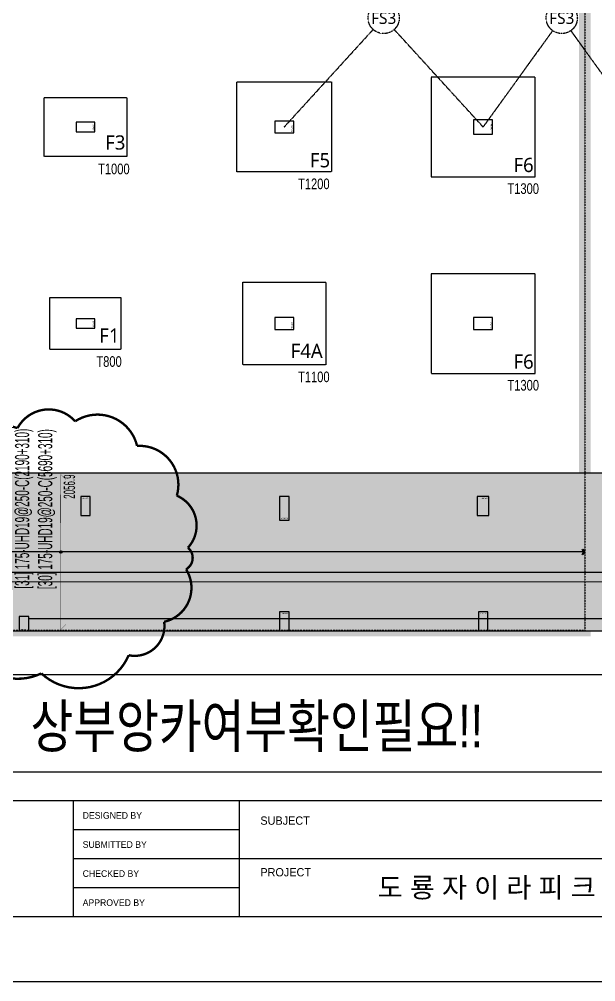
# Model space of a CAD drawing. Header units: millimetres. Extents: x 43843 to 1069877, y 60576 to 148433.
# Drawn here: x 593931 to 618293, y 62076 to 102708 of the extents above; entities that cross this region are included whole.
import ezdxf
from ezdxf.enums import TextEntityAlignment as Align

# ---------------------------------------------------------------- set-up
doc = ezdxf.new("R2010")
doc.units = ezdxf.units.MM
for name, pattern in [('H', [1.3, 0.8, -0.5]), ('HID', [2.5, 1.5, -1]), ('HIDDEN', [0.375, 0.25, -0.125])]:
    doc.linetypes.add(name, pattern=pattern)
for name, color, linetype in [('-S_F', 7, 'Continuous'), ('-S_F_NAME', 7, 'Continuous'), ('-S_REBAR-BOT', 3, 'H'), ('-S_REBAR-TOP', 3, 'Continuous'), ('8', 8, 'Continuous'), ('NX_BAR(D)', 7, 'Continuous'), ('NX_BARTXT', 7, 'Continuous'), ('NX_FORM', 7, 'Continuous'), ('S-FND_OUTLINE_지하주차장 기초', 4, 'HID'), ('S-FND_내수압 슬래브 구간', 7, 'Continuous'), ('S-HAT', 252, 'Continuous'), ('XR-지하주차장$0$A-CON', 2, 'Continuous'), ('XR-지하주차장$0$AA-COL', 2, 'Continuous'), ('기초', 7, 'Continuous')]:
    doc.layers.add(name, color=color, linetype=linetype)
doc.layers.add('DEFPOINT', color=142, linetype='Continuous', plot=False)
doc.layers.add('NX_DEFAULT', color=7, linetype='Continuous', plot=False)
doc.layers.add('JEIL-TXT1', color=7, linetype='Continuous', lineweight=9)
doc.styles.add('BarSetTxt', font='Arial.ttf', dxfattribs={"width": 0.4, "height": 353.85})
doc.styles.add('BAS_TITLE1', font='')
doc.styles.add('EST', font='')
doc.styles.add('XR-지하주차장$0$Standard', font='arial.ttf')
doc.styles.add('맑은고딕', font='malgun.ttf')
doc.styles.get('BAS_TITLE1').set_extended_font_data('HYHeadLine-Medium')
doc.styles.get('EST').set_extended_font_data('HYHeadLine-Medium')

# ---------------------------------------------------------------- blocks, each defined once
blk = doc.blocks.new('zw$9A02')
at = {"color": 4}
for p, q in [((3810, -57899), (85731, -57899)), ((54288, -61579), (54288, -57899)), ((59546, -61579), (59546, -57899)), ((54288, -58819), (59546, -58819)), ((54288, -59739), (85731, -59739)), ((54288, -60659), (59546, -60659))]:
    blk.add_line(p, q, dxfattribs=at)
blk.add_lwpolyline([(0, -63643), (0, 0), (90000, 0), (90000, -63643)], close=True)
blk.add_lwpolyline([(3810, -61579), (85731, -61579), (85731, -3425), (3810, -3425)], close=True, dxfattribs=at)
at = {"layer": 'DEFPOINT', "color": 150}
blk.add_lwpolyline([(4710, -56999), (84831, -56999), (84831, -4325), (4710, -4325)], close=True, dxfattribs=at)
at = {"style": 'BAS_TITLE1'}
for s, height, p in [('DESIGNED BY', 210.32, (54577, -58482)), ('SUBJECT', 262.9, (60208, -58672)), ('SUBMITTED BY', 210.32, (54577, -59403)), ('CHECKED BY', 210.3, (54577, -60323)), ('PROJECT', 262.9, (60208, -60307)), ('APPROVED BY', 210.32, (54577, -61243))]:
    blk.add_text(s, height=height, dxfattribs=at).set_placement(p)
at = {"layer": 'JEIL-TXT1', "color": 2, "style": 'EST'}
blk.add_text('도 룡 자 이 라 피 크', height=630, dxfattribs=at).set_placement((67380, -60659), align=Align.MIDDLE_CENTER)
blk = doc.blocks.new('zw$D357')
at = {"layer": 'S-HAT'}
h = blk.add_hatch(dxfattribs=at)
h.set_pattern_fill('GRASS', color=256, scale=20)
h.set_pattern_definition([(90, (-331308.68, 2741039.9), (-359.21, 359.21), [95.25, -623.17]), (45, (-331308.7, 2741039.9), (-359.210245, 359.210245), [95.25, -412.75]), (135, (-331308.7, 2741039.9), (-359.210245, -359.210245), [95.25, -412.75])])
h.paths.add_polyline_path([(-65008, -55192), (-61014, -48545), (-9370, -48545), (-5377, -55192)])
at = {"layer": '-S_F', "linetype": 'HIDDEN', "lineweight": -3}
for points in [[(-27810, -32027), (-23810, -32027), (-23810, -35827), (-27810, -35827)], [(-19610, -31828), (-19610, -36028), (-15210, -36028), (-15210, -31828)], [(-35960, -32677), (-32460, -32677), (-32460, -35177), (-35960, -35177)], [(-19608, -40128), (-19608, -44328), (-15208, -44328), (-15208, -40128)], [(-27557, -40474), (-24057, -40474), (-24057, -43974), (-27557, -43974)], [(-35710, -41127), (-32710, -41127), (-32710, -43327), (-35710, -43327)]]:
    blk.add_lwpolyline(points, close=True, dxfattribs=at)
blk.add_lwpolyline([(-70457, 878), (0, 878), (0, -57059), (-70457, -57059)], close=True)
at = {"layer": 'S-FND_OUTLINE_지하주차장 기초'}
blk.add_lwpolyline([(-9370, -48545), (-61014, -48545), (-65008, -55192), (-5377, -55192)], close=True, dxfattribs=at)
at = {"layer": 'XR-지하주차장$0$A-CON'}
for p, q in [((-2750, -54692), (-36610, -54692)), ((-70457, -55192), (0, -55192))]:
    blk.add_line(p, q, dxfattribs=at)
at = {"layer": 'XR-지하주차장$0$AA-COL'}
for points in [[(-25410, -34177), (-25410, -33677), (-26210, -33677), (-26210, -34177)], [(-17010, -34227), (-17010, -33627), (-17810, -33627), (-17810, -34227)], [(-33810, -34127), (-33810, -33727), (-34610, -33727), (-34610, -34127)], [(-33810, -42427), (-33810, -42027), (-34610, -42027), (-34610, -42427)], [(-25410, -42477), (-25410, -41977), (-26210, -41977), (-26210, -42477)], [(-17010, -42477), (-17010, -41977), (-17810, -41977), (-17810, -42477)], [(-34010, -49527), (-34410, -49527), (-34410, -50327), (-34010, -50327)], [(-26010, -50527), (-25610, -50527), (-25610, -49527), (-26010, -49527)], [(-17160, -49527), (-17660, -49527), (-17660, -50327), (-17160, -50327)], [(-25610, -54392), (-26010, -54392), (-26010, -55192), (-25610, -55192)], [(-17210, -54392), (-17610, -54392), (-17610, -55192), (-17210, -55192)], [(-37010, -55192), (-36610, -55192), (-36610, -54592), (-37010, -54592)]]:
    blk.add_lwpolyline(points, close=True, dxfattribs=at)
at = {"layer": '기초', "color": 6, "linetype": 'HID', "ltscale": 3, "const_width": 500}
blk.add_lwpolyline([(-56498, -55179), (-56498, -13109), (-51183, -13099), (-51183, -15035), (-51183, -15035), (-51183, -15047), (-37285, -15025), (-37298, -6685), (-14910, -6684), (-14910, -24464), (-14910, -24464), (-14910, -24477), (-13109, -24477), (-13109, -55179)], close=True, dxfattribs=at)
at = {"layer": 'Defpoints', "style": 'XR-지하주차장$0$Standard'}
for s, rotation, p in [('400x800', 90, (-33860, -34077)), ('500x800', 90, (-25460, -34127)), ('400x800', 90, (-33860, -42377)), ('500x800', 90, (-25460, -42427)), ('500x800', 90, (-17060, -42427)), ('400x800', 180, (-34060, -49577)), ('500x800', 180, (-17210, -49577)), ('400x800', 180, (-25660, -54442)), ('400x800', 180, (-17260, -54442))]:
    blk.add_text(s, height=50, rotation=rotation, dxfattribs=at).set_placement(p)
at = {"layer": 'Defpoints', "color": 1, "style": 'XR-지하주차장$0$Standard'}
blk.add_text('600x800', height=50, rotation=90, dxfattribs=at).set_placement((-17060, -33927), align=Align.MIDDLE)
at = {"layer": 'Defpoints', "style": 'XR-지하주차장$0$Standard'}
for s, p in [('400x1000', (-25960, -50477)), ('400x600', (-36943, -55169))]:
    blk.add_text(s, height=50, dxfattribs=at).set_placement(p)
blk = doc.blocks.new('zw$1B46')
at = {"layer": 'S-FND_내수압 슬래브 구간', "color": 1, "linetype": 'H', "lineweight": -2}
for p, q in [((12650, 7050), (16407, 11165)), ((17293, 11165), (21050, 7050)), ((23990, 11118), (21050, 7050)), ((27700, 7050), (24760, 11118))]:
    blk.add_line(p, q, dxfattribs=at)
for centre in [(16850, 11651), (24375, 11651)]:
    blk.add_circle(centre, 658, dxfattribs=at)
at = {"layer": 'S-FND_내수압 슬래브 구간', "color": 1, "linetype": 'H', "lineweight": -2, "style": '맑은고딕'}
for p in [(16850, 11651), (24375, 11651)]:
    blk.add_text('FS3', height=500, rotation=360, dxfattribs=at).set_placement(p, align=Align.MIDDLE_CENTER)
blk = doc.blocks.new('zw$FD59')
at = {"layer": '-S_REBAR-BOT', "lineweight": -3, "ltscale": 2}
blk.add_lwpolyline([(8891, -12999, 50, 50, 0), (-48859, -12999, 0, 0, 0)], format="xyseb", dxfattribs=at)
at = {"layer": '-S_REBAR-TOP', "lineweight": -3}
blk.add_lwpolyline([(8651, -12599, 50, 50, 0), (-48618, -12599, 0, 0, 0)], format="xyseb", dxfattribs=at)

msp = doc.modelspace()

# ---------------------------------------------------------------- linework, layer by layer
at = {"layer": 'DEFPOINT', "linetype": 'HID', "ltscale": 3}
msp.add_lwpolyline([(574442.819, 76909.035), (574443.35, 118979.041), (579757.648, 118989.866), (579757.648, 117053.764), (579757.667, 117053.764), (579757.667, 117041.749), (593656.144, 117063.418), (593643.142, 125403.045), (616031.367, 125404.471), (616031.367, 107624.035), (616031.386, 107624.035), (616031.386, 107612.02), (617831.81, 107611.979), (617832.09, 76909.035)], close=True, dxfattribs=at)
at = {"layer": 'DEFPOINT', "color": 1, "const_width": 100}
msp.add_lwpolyline([(601059.912, 80400.249, 0.520567051), (600590.629, 82595.764, 0.520567051), (598910.59, 84697.458, 0.520567051), (596295.376, 85736.396, 0.520567051), (593858.589, 85448.955, 0.520567051), (591452.671, 83700.41, 0.520567051), (590323.104, 80191.363, 0.520567051), (591568.39, 76956.671, 0.520567051), (594868.719, 75092.901, 0.520567051), (598558.024, 75860.093, 0.520567051), (600054.995, 77272.337, 0.520567051), (600981.855, 79487.936, 0.520567051)], format="xyb", close=True, dxfattribs=at)
at = {"layer": 'DEFPOINT', "linetype": 'HIDDEN', "lineweight": -3}
msp.add_lwpolyline([(621570.711, 83543.613), (569926.848, 83543.626), (565933.075, 76896.872), (625564.476, 76896.872)], close=True, dxfattribs=at)
at = {"layer": 'NX_BAR(D)', "color": 4, "const_width": 10}
for points in [[(595689.476, 81436.703), (595689.476, 83493.626), (595908.671, 83274.431)], [(595908.671, 77166.066), (595689.476, 76946.872), (595689.476, 81406.658), (595659.476, 81436.658), (595659.476, 82636.658)]]:
    msp.add_lwpolyline(points, dxfattribs=at)
at = {"layer": 'NX_FORM', "color": 1}
msp.add_line((617814.476, 80220.249), (574314.476, 80220.249), dxfattribs=at)
msp.add_lwpolyline([(617814.476, 80220.249), (617744.476, 80099.005), (617715.032, 80116.005), (617774.476, 80220.249), (617715.032, 80324.492), (617744.476, 80341.492)], close=True, dxfattribs=at)
msp.add_circle((595689.476, 80220.249), 50, dxfattribs=at)

# ---------------------------------------------------------------- block references
at = {"xscale": 1.333333333333333, "yscale": 1.333333333333333, "zscale": 1.333333333333333}
msp.add_blockref('zw$9A02', (523842.813, 146933.143), dxfattribs=at)
msp.add_blockref('zw$FD59', (615732.55, 91960.763))
at = {"layer": '8'}
msp.add_blockref('zw$D357', (630941.011, 132088.525), dxfattribs=at)
at = {"layer": 'DEFPOINT'}
msp.add_blockref('zw$1B46', (592481.383, 91110.763), dxfattribs=at)

# ---------------------------------------------------------------- texts
at = {"layer": '-S_F_NAME', "lineweight": -3, "style": '맑은고딕'}
for s, p in [('F3', (597991.91, 97506.814)), ('F5', (606641.91, 96756.814)), ('F6', (615241.91, 96555.706)), ('F1', (597741.91, 89356.814)), ('F4A', (606078.497, 88709.33)), ('F6', (615243.077, 88255.706))]:
    msp.add_text(s, height=600, rotation=360, dxfattribs=at).set_placement(p, align=Align.MIDDLE_CENTER)
at = {"layer": 'DEFPOINT', "color": 1, "style": 'EST', "width": 0.8}
for s, height, p in [('T1000', 450, (597929.072, 96389.093, 0)), ('T1200', 450, (606379.035, 95759.543, 0)), ('T1300', 450, (615226.52, 95558.435, 0)), ('T800', 450, (597726.52, 88259.543, 0)), ('T1100', 450, (606379.035, 87612.059, 0)), ('T1300', 450, (615227.687, 87258.435, 0)), ('상부앙카여부확인필요!!', 1800, (603969.765, 72866.186, 0))]:
    msp.add_text(s, height=height, dxfattribs=at).set_placement(p, align=Align.MIDDLE_CENTER)
at = {"layer": 'NX_BARTXT', "color": 4, "style": 'BarSetTxt', "width": 0.5}
for s, p in [('[31] 175-UHD19@250-C(2190+310)', (594532.252, 78672.973)), ('[30] 175-UHD19@250-C(5690+310)', (595509.476, 78653.807))]:
    msp.add_text(s, height=600, rotation=90, dxfattribs=at).set_placement(p, align=Align.BOTTOM_LEFT)
at = {"layer": 'NX_DEFAULT', "color": 8, "style": 'BarSetTxt', "width": 0.5}
msp.add_text('2056.9', height=480, rotation=90, dxfattribs=at).set_placement((596289.476, 82465.164))

doc.saveas('drawing.dxf')
